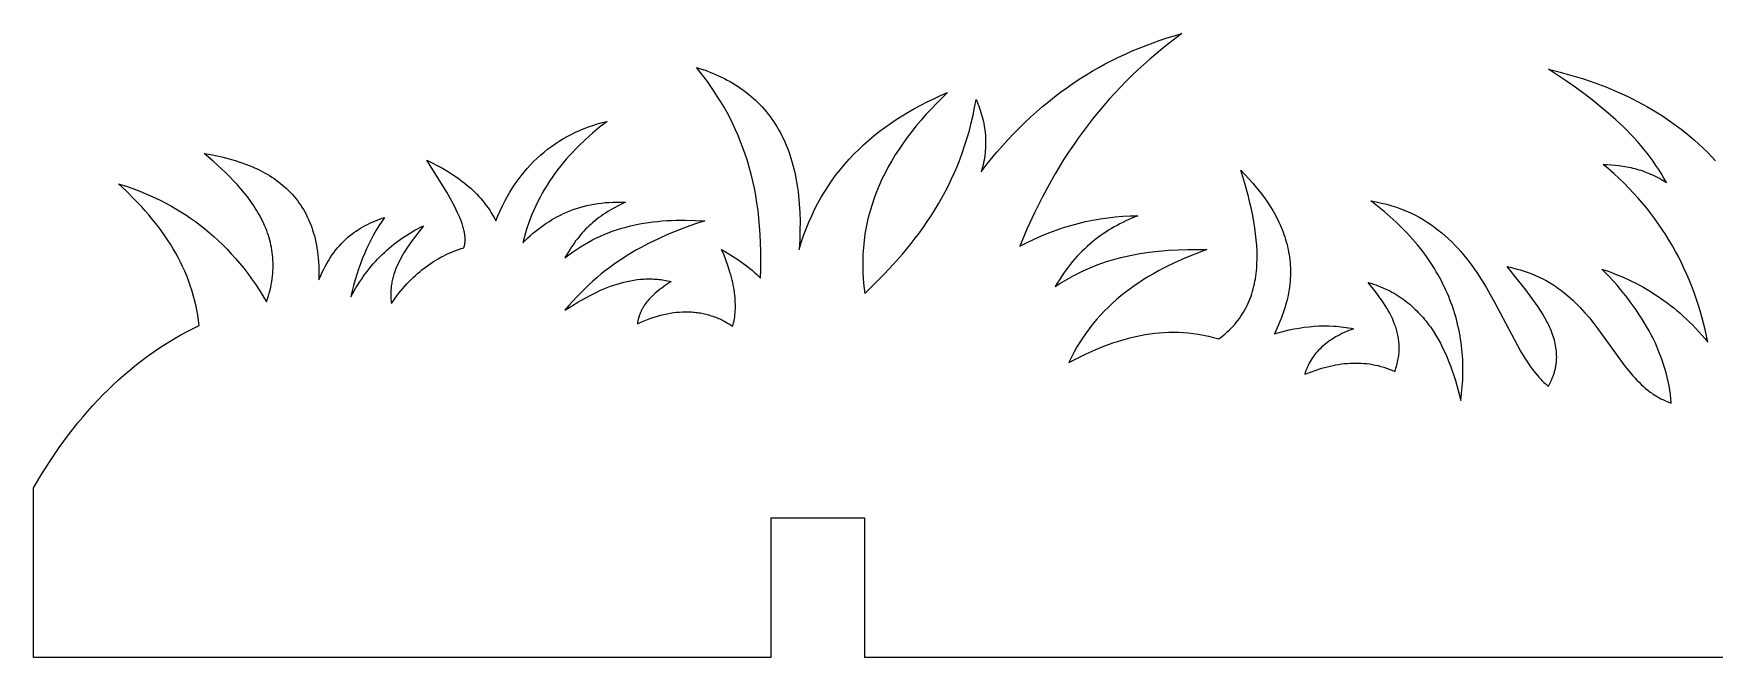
# Model space of a CAD drawing. Extents: x 7 to 176, y 5 to 122.
# Drawn here: x 6.75 to 56.7, y 4.63 to 23.15 of the extents above; entities that cross this region are included whole.
import ezdxf

# ---------------------------------------------------------------- set-up
doc = ezdxf.new("R2010")
doc.units = 0
doc.layers.get('0').update_dxf_attribs({"linetype": 'CONTINUOUS'})

msp = doc.modelspace()

# ---------------------------------------------------------------- linework, layer by layer
at = {"linetype": 'CONTINUOUS'}
for p, q in [((28.663, 8.776), (31.443, 8.776)), ((28.663, 8.776), (28.663, 4.632)), ((31.443, 8.776), (31.443, 4.632))]:
    msp.add_line(p, q, dxfattribs=at)
at = {"color": 7, "linetype": 'CONTINUOUS'}
for points in [[(28.663, 4.632), (28.125, 4.632), (27.857, 4.632), (27.789, 4.632), (27.772, 4.632), (27.768, 4.632), (27.767, 4.632), (27.766, 4.632), (27.766, 4.632), (27.766, 4.632), (25.99, 4.632), (6.751, 4.632), (6.75, 4.632), (6.75, 9.664), (6.75, 9.664), (6.996, 10.079), (7.251, 10.481), (7.514, 10.868), (7.787, 11.24), (7.926, 11.42), (8.068, 11.597), (8.212, 11.77), (8.357, 11.939), (8.505, 12.105), (8.655, 12.266), (8.807, 12.424), (8.961, 12.578), (9.117, 12.728), (9.274, 12.874), (9.434, 13.016), (9.595, 13.154), (9.759, 13.288), (9.924, 13.418), (10.091, 13.544), (10.26, 13.666), (10.43, 13.784), (10.603, 13.897), (10.777, 14.007), (10.953, 14.112), (11.13, 14.213), (11.309, 14.31), (11.49, 14.402), (11.672, 14.49), (11.653, 14.645), (11.63, 14.798), (11.602, 14.949), (11.571, 15.098), (11.535, 15.246), (11.496, 15.392), (11.452, 15.537), (11.405, 15.68), (11.354, 15.821), (11.3, 15.961), (11.241, 16.099), (11.179, 16.236), (11.113, 16.371), (11.044, 16.505), (10.972, 16.638), (10.896, 16.769), (10.816, 16.899), (10.734, 17.027), (10.648, 17.154), (10.559, 17.28), (10.467, 17.405), (10.372, 17.528), (10.274, 17.65), (10.173, 17.771), (10.07, 17.891), (9.963, 18.009), (9.742, 18.243), (9.51, 18.472), (9.268, 18.697), (9.431, 18.646), (9.592, 18.591), (9.752, 18.534), (9.911, 18.473), (10.068, 18.409), (10.224, 18.342), (10.378, 18.271), (10.531, 18.197), (10.682, 18.119), (10.832, 18.038), (10.98, 17.953), (11.127, 17.864), (11.272, 17.772), (11.415, 17.675), (11.557, 17.575), (11.697, 17.47), (11.835, 17.362), (11.972, 17.249), (12.106, 17.132), (12.239, 17.011), (12.37, 16.885), (12.499, 16.755), (12.626, 16.62), (12.751, 16.481), (12.873, 16.337), (12.994, 16.188), (13.113, 16.034), (13.23, 15.876), (13.345, 15.712), (13.457, 15.544), (13.567, 15.37), (13.675, 15.191), (13.705, 15.279), (13.731, 15.366), (13.755, 15.452), (13.777, 15.537), (13.796, 15.621), (13.813, 15.705), (13.828, 15.788), (13.84, 15.87), (13.85, 15.952), (13.858, 16.032), (13.863, 16.112), (13.867, 16.192), (13.868, 16.27), (13.867, 16.348), (13.864, 16.426), (13.859, 16.502), (13.853, 16.578), (13.844, 16.653), (13.833, 16.728), (13.82, 16.802), (13.805, 16.876), (13.788, 16.948), (13.77, 17.021), (13.75, 17.092), (13.728, 17.164), (13.704, 17.234), (13.679, 17.304), (13.651, 17.374), (13.623, 17.442), (13.592, 17.511), (13.56, 17.579), (13.527, 17.646), (13.492, 17.713), (13.455, 17.78), (13.417, 17.845), (13.378, 17.911), (13.337, 17.976), (13.295, 18.041), (13.207, 18.168), (13.113, 18.295), (13.015, 18.42), (12.912, 18.543), (12.805, 18.665), (12.694, 18.785), (12.579, 18.904), (12.46, 19.023), (12.339, 19.14), (12.086, 19.371), (11.822, 19.599), (12.014, 19.564), (12.202, 19.526), (12.386, 19.484), (12.566, 19.437), (12.741, 19.386), (12.911, 19.331), (13.077, 19.271), (13.158, 19.239), (13.237, 19.206), (13.316, 19.171), (13.393, 19.136), (13.469, 19.099), (13.543, 19.061), (13.616, 19.022), (13.688, 18.981), (13.758, 18.939), (13.827, 18.895), (13.895, 18.851), (13.961, 18.804), (14.026, 18.757), (14.089, 18.708), (14.151, 18.657), (14.211, 18.605), (14.269, 18.552), (14.327, 18.497), (14.382, 18.441), (14.436, 18.383), (14.489, 18.323), (14.539, 18.262), (14.588, 18.199), (14.636, 18.135), (14.682, 18.069), (14.726, 18.002), (14.768, 17.933), (14.809, 17.862), (14.848, 17.789), (14.885, 17.715), (14.92, 17.639), (14.954, 17.561), (14.985, 17.482), (15.015, 17.4), (15.043, 17.317), (15.069, 17.232), (15.094, 17.146), (15.116, 17.057), (15.136, 16.966), (15.155, 16.874), (15.171, 16.78), (15.186, 16.684), (15.198, 16.586), (15.209, 16.485), (15.217, 16.383), (15.224, 16.279), (15.228, 16.173), (15.23, 16.065), (15.23, 15.955), (15.228, 15.843), (15.272, 15.947), (15.317, 16.047), (15.364, 16.143), (15.412, 16.236), (15.461, 16.325), (15.512, 16.411), (15.563, 16.493), (15.616, 16.573), (15.67, 16.648), (15.725, 16.721), (15.782, 16.791), (15.839, 16.857), (15.897, 16.921), (15.957, 16.982), (16.017, 17.04), (16.079, 17.096), (16.142, 17.149), (16.205, 17.199), (16.269, 17.247), (16.335, 17.293), (16.401, 17.337), (16.468, 17.378), (16.536, 17.418), (16.605, 17.455), (16.674, 17.491), (16.744, 17.525), (16.816, 17.557), (16.887, 17.588), (16.96, 17.617), (17.033, 17.644), (17.107, 17.671), (17.181, 17.696), (17.095, 17.572), (17.012, 17.445), (16.932, 17.315), (16.856, 17.182), (16.782, 17.046), (16.712, 16.907), (16.644, 16.764), (16.58, 16.619), (16.519, 16.47), (16.461, 16.318), (16.407, 16.163), (16.355, 16.005), (16.306, 15.844), (16.261, 15.68), (16.219, 15.512), (16.18, 15.342), (16.229, 15.432), (16.279, 15.52), (16.33, 15.607), (16.383, 15.692), (16.437, 15.776), (16.492, 15.858), (16.548, 15.939), (16.605, 16.018), (16.664, 16.095), (16.723, 16.171), (16.784, 16.246), (16.846, 16.318), (16.91, 16.39), (16.974, 16.459), (17.039, 16.527), (17.106, 16.594), (17.174, 16.659), (17.243, 16.722), (17.313, 16.784), (17.385, 16.844), (17.457, 16.903), (17.531, 16.96), (17.606, 17.016), (17.682, 17.07), (17.759, 17.122), (17.838, 17.173), (17.917, 17.222), (17.998, 17.27), (18.08, 17.316), (18.163, 17.361), (18.248, 17.404), (18.333, 17.445), (18.031, 17.05), (17.935, 16.917), (17.844, 16.783), (17.758, 16.647), (17.717, 16.578), (17.678, 16.509), (17.64, 16.439), (17.604, 16.369), (17.571, 16.298), (17.539, 16.227), (17.51, 16.155), (17.483, 16.082), (17.458, 16.008), (17.447, 15.971), (17.436, 15.934), (17.426, 15.897), (17.417, 15.859), (17.408, 15.821), (17.4, 15.783), (17.393, 15.745), (17.387, 15.706), (17.381, 15.668), (17.376, 15.629), (17.372, 15.589), (17.368, 15.55), (17.366, 15.51), (17.364, 15.47), (17.363, 15.43), (17.363, 15.39), (17.364, 15.349), (17.366, 15.308), (17.368, 15.267), (17.372, 15.225), (17.376, 15.184), (17.382, 15.141), (17.493, 15.298), (17.549, 15.373), (17.607, 15.447), (17.665, 15.519), (17.724, 15.589), (17.784, 15.657), (17.845, 15.724), (17.906, 15.789), (17.968, 15.852), (18.031, 15.913), (18.095, 15.972), (18.16, 16.03), (18.225, 16.086), (18.291, 16.141), (18.358, 16.193), (18.426, 16.244), (18.494, 16.293), (18.564, 16.34), (18.634, 16.386), (18.704, 16.429), (18.776, 16.471), (18.848, 16.512), (18.922, 16.55), (18.996, 16.587), (19.07, 16.622), (19.146, 16.655), (19.222, 16.686), (19.299, 16.716), (19.377, 16.744), (19.456, 16.77), (19.535, 16.794), (19.54, 16.807), (19.544, 16.821), (19.548, 16.834), (19.552, 16.848), (19.556, 16.862), (19.559, 16.876), (19.562, 16.89), (19.564, 16.904), (19.567, 16.919), (19.569, 16.933), (19.57, 16.948), (19.572, 16.963), (19.573, 16.978), (19.574, 16.993), (19.575, 17.009), (19.575, 17.024), (19.575, 17.056), (19.574, 17.088), (19.571, 17.12), (19.568, 17.154), (19.564, 17.187), (19.558, 17.222), (19.552, 17.256), (19.545, 17.292), (19.537, 17.328), (19.527, 17.364), (19.517, 17.401), (19.506, 17.438), (19.482, 17.514), (19.454, 17.592), (19.423, 17.671), (19.389, 17.753), (19.352, 17.835), (19.313, 17.919), (19.226, 18.092), (19.131, 18.269), (19.027, 18.45), (18.917, 18.635), (18.433, 19.398), (18.591, 19.32), (18.747, 19.239), (18.899, 19.155), (19.049, 19.067), (19.195, 18.975), (19.338, 18.879), (19.408, 18.829), (19.476, 18.778), (19.544, 18.726), (19.61, 18.672), (19.676, 18.617), (19.74, 18.561), (19.803, 18.503), (19.864, 18.444), (19.925, 18.383), (19.983, 18.32), (20.041, 18.256), (20.097, 18.19), (20.151, 18.122), (20.204, 18.053), (20.255, 17.982), (20.305, 17.908), (20.353, 17.833), (20.399, 17.756), (20.444, 17.677), (20.487, 17.596), (20.549, 17.747), (20.615, 17.895), (20.683, 18.038), (20.754, 18.178), (20.828, 18.313), (20.904, 18.445), (20.983, 18.573), (21.065, 18.697), (21.15, 18.816), (21.237, 18.933), (21.326, 19.045), (21.419, 19.153), (21.514, 19.258), (21.611, 19.358), (21.711, 19.455), (21.814, 19.549), (21.919, 19.638), (22.027, 19.724), (22.137, 19.806), (22.25, 19.885), (22.365, 19.96), (22.483, 20.031), (22.603, 20.099), (22.726, 20.163), (22.851, 20.224), (22.978, 20.281), (23.108, 20.334), (23.24, 20.384), (23.375, 20.431), (23.511, 20.474), (23.651, 20.514), (23.792, 20.55), (23.573, 20.377), (23.36, 20.199), (23.154, 20.015), (22.955, 19.825), (22.858, 19.728), (22.763, 19.629), (22.671, 19.528), (22.58, 19.426), (22.492, 19.321), (22.405, 19.215), (22.321, 19.108), (22.24, 18.998), (22.16, 18.886), (22.083, 18.772), (22.009, 18.657), (21.937, 18.539), (21.867, 18.419), (21.8, 18.297), (21.736, 18.172), (21.675, 18.046), (21.616, 17.916), (21.56, 17.785), (21.507, 17.651), (21.457, 17.515), (21.41, 17.376), (21.366, 17.235), (21.326, 17.091), (21.288, 16.944), (21.359, 17.014), (21.432, 17.083), (21.505, 17.15), (21.58, 17.215), (21.657, 17.279), (21.734, 17.341), (21.813, 17.401), (21.894, 17.459), (21.976, 17.516), (22.059, 17.57), (22.144, 17.622), (22.231, 17.673), (22.319, 17.721), (22.409, 17.767), (22.5, 17.811), (22.593, 17.852), (22.688, 17.891), (22.785, 17.928), (22.883, 17.962), (22.984, 17.993), (23.086, 18.022), (23.19, 18.048), (23.296, 18.071), (23.404, 18.092), (23.514, 18.109), (23.626, 18.124), (23.74, 18.136), (23.856, 18.144), (23.975, 18.15), (24.095, 18.152), (24.218, 18.151), (24.343, 18.146), (24.262, 18.109), (24.182, 18.071), (24.105, 18.033), (24.029, 17.993), (23.956, 17.952), (23.884, 17.911), (23.815, 17.869), (23.747, 17.826), (23.681, 17.782), (23.616, 17.737), (23.553, 17.691), (23.492, 17.645), (23.433, 17.597), (23.375, 17.549), (23.318, 17.499), (23.263, 17.448), (23.209, 17.397), (23.157, 17.344), (23.106, 17.291), (23.056, 17.236), (23.008, 17.18), (22.96, 17.123), (22.914, 17.066), (22.869, 17.007), (22.825, 16.947), (22.781, 16.885), (22.739, 16.823), (22.698, 16.759), (22.617, 16.629), (22.54, 16.494), (22.653, 16.582), (22.767, 16.667), (22.883, 16.747), (23, 16.823), (23.118, 16.895), (23.237, 16.964), (23.358, 17.028), (23.48, 17.088), (23.602, 17.145), (23.726, 17.198), (23.852, 17.248), (23.978, 17.294), (24.105, 17.337), (24.234, 17.376), (24.363, 17.412), (24.493, 17.445), (24.625, 17.475), (24.757, 17.502), (24.89, 17.525), (25.024, 17.546), (25.16, 17.564), (25.295, 17.579), (25.432, 17.592), (25.57, 17.602), (25.708, 17.609), (25.847, 17.614), (26.128, 17.617), (26.411, 17.61), (26.697, 17.596), (26.418, 17.503), (26.14, 17.405), (25.864, 17.3), (25.59, 17.188), (25.318, 17.066), (25.049, 16.936), (24.915, 16.867), (24.782, 16.796), (24.65, 16.721), (24.518, 16.644), (24.388, 16.564), (24.258, 16.481), (24.129, 16.395), (24.001, 16.306), (23.873, 16.213), (23.747, 16.116), (23.622, 16.017), (23.497, 15.913), (23.374, 15.806), (23.251, 15.695), (23.13, 15.58), (23.01, 15.461), (22.891, 15.337), (22.773, 15.21), (22.656, 15.078), (22.54, 14.941), (22.732, 15.063), (22.925, 15.179), (23.118, 15.289), (23.312, 15.392), (23.409, 15.441), (23.506, 15.488), (23.603, 15.532), (23.701, 15.574), (23.799, 15.614), (23.896, 15.651), (23.994, 15.686), (24.093, 15.718), (24.191, 15.747), (24.29, 15.774), (24.389, 15.797), (24.488, 15.818), (24.587, 15.835), (24.686, 15.849), (24.786, 15.86), (24.886, 15.868), (24.936, 15.87), (24.986, 15.871), (25.036, 15.872), (25.087, 15.872), (25.137, 15.871), (25.187, 15.868), (25.238, 15.865), (25.289, 15.861), (25.339, 15.856), (25.39, 15.85), (25.441, 15.843), (25.491, 15.835), (25.542, 15.826), (25.593, 15.816), (25.644, 15.805), (25.695, 15.792), (25.517, 15.672), (25.43, 15.609), (25.346, 15.545), (25.265, 15.479), (25.226, 15.446), (25.187, 15.411), (25.15, 15.376), (25.113, 15.341), (25.078, 15.304), (25.044, 15.267), (25.011, 15.229), (24.979, 15.19), (24.948, 15.151), (24.919, 15.11), (24.891, 15.069), (24.878, 15.047), (24.865, 15.026), (24.852, 15.005), (24.84, 14.983), (24.828, 14.961), (24.817, 14.938), (24.806, 14.916), (24.795, 14.893), (24.785, 14.869), (24.775, 14.846), (24.766, 14.822), (24.757, 14.798), (24.749, 14.774), (24.741, 14.749), (24.733, 14.724), (24.726, 14.699), (24.719, 14.673), (24.713, 14.647), (24.708, 14.621), (24.702, 14.595), (24.698, 14.568), (24.694, 14.54), (24.795, 14.586), (24.896, 14.628), (24.995, 14.667), (25.094, 14.703), (25.193, 14.736), (25.29, 14.766), (25.386, 14.793), (25.482, 14.816), (25.577, 14.837), (25.671, 14.854), (25.764, 14.869), (25.857, 14.88), (25.948, 14.888), (26.039, 14.893), (26.129, 14.895), (26.218, 14.894), (26.262, 14.892), (26.306, 14.89), (26.35, 14.887), (26.394, 14.883), (26.437, 14.878), (26.48, 14.873), (26.523, 14.867), (26.566, 14.86), (26.608, 14.852), (26.65, 14.843), (26.692, 14.834), (26.734, 14.824), (26.776, 14.813), (26.817, 14.802), (26.858, 14.789), (26.899, 14.776), (26.94, 14.763), (26.981, 14.748), (27.021, 14.733), (27.061, 14.717), (27.101, 14.7), (27.14, 14.682), (27.18, 14.664), (27.219, 14.645), (27.258, 14.625), (27.296, 14.604), (27.373, 14.561), (27.449, 14.515), (27.523, 14.465), (27.532, 14.491), (27.539, 14.518), (27.553, 14.571), (27.566, 14.627), (27.577, 14.683), (27.586, 14.741), (27.594, 14.801), (27.6, 14.861), (27.604, 14.923), (27.607, 14.987), (27.608, 15.051), (27.608, 15.117), (27.605, 15.184), (27.602, 15.252), (27.596, 15.322), (27.589, 15.392), (27.58, 15.464), (27.569, 15.536), (27.557, 15.61), (27.543, 15.685), (27.527, 15.761), (27.509, 15.838), (27.49, 15.916), (27.469, 15.995), (27.446, 16.075), (27.395, 16.237), (27.337, 16.403), (27.271, 16.572), (27.198, 16.744), (27.361, 16.647), (27.52, 16.548), (27.675, 16.447), (27.824, 16.343), (27.896, 16.29), (27.967, 16.236), (28.036, 16.182), (28.103, 16.126), (28.168, 16.069), (28.231, 16.012), (28.292, 15.953), (28.35, 15.893), (28.36, 16.165), (28.364, 16.431), (28.363, 16.691), (28.357, 16.945), (28.345, 17.193), (28.328, 17.435), (28.306, 17.672), (28.279, 17.904), (28.247, 18.13), (28.211, 18.351), (28.17, 18.566), (28.124, 18.777), (28.074, 18.983), (28.02, 19.185), (27.962, 19.382), (27.899, 19.574), (27.833, 19.762), (27.763, 19.946), (27.689, 20.126), (27.612, 20.302), (27.531, 20.474), (27.447, 20.643), (27.359, 20.808), (27.269, 20.969), (27.175, 21.127), (27.079, 21.282), (26.98, 21.434), (26.878, 21.583), (26.774, 21.73), (26.667, 21.873), (26.558, 22.014), (26.447, 22.153), (26.545, 22.122), (26.642, 22.09), (26.738, 22.056), (26.832, 22.02), (26.924, 21.983), (27.016, 21.945), (27.106, 21.905), (27.194, 21.863), (27.281, 21.82), (27.366, 21.776), (27.45, 21.729), (27.533, 21.681), (27.614, 21.632), (27.693, 21.581), (27.771, 21.528), (27.847, 21.474), (27.922, 21.418), (27.995, 21.36), (28.067, 21.301), (28.137, 21.24), (28.205, 21.178), (28.272, 21.113), (28.337, 21.047), (28.401, 20.98), (28.463, 20.91), (28.523, 20.839), (28.582, 20.766), (28.639, 20.692), (28.695, 20.615), (28.748, 20.537), (28.8, 20.457), (28.851, 20.375), (28.899, 20.291), (28.946, 20.206), (28.991, 20.119), (29.035, 20.03), (29.076, 19.939), (29.116, 19.846), (29.154, 19.751), (29.191, 19.655), (29.225, 19.556), (29.258, 19.456), (29.289, 19.353), (29.318, 19.249), (29.345, 19.143), (29.371, 19.035), (29.394, 18.925), (29.416, 18.813), (29.436, 18.699), (29.454, 18.583), (29.47, 18.465), (29.484, 18.345), (29.506, 18.099), (29.521, 17.845), (29.528, 17.582), (29.527, 17.311), (29.519, 17.032), (29.502, 16.744), (29.566, 16.954), (29.635, 17.159), (29.709, 17.36), (29.789, 17.556), (29.874, 17.747), (29.963, 17.935), (30.058, 18.117), (30.158, 18.296), (30.263, 18.47), (30.372, 18.64), (30.487, 18.806), (30.606, 18.968), (30.73, 19.125), (30.859, 19.279), (30.992, 19.428), (31.129, 19.574), (31.272, 19.715), (31.418, 19.853), (31.569, 19.987), (31.725, 20.117), (31.884, 20.244), (32.048, 20.367), (32.217, 20.486), (32.389, 20.601), (32.565, 20.713), (32.745, 20.822), (32.93, 20.927), (33.118, 21.028), (33.31, 21.127), (33.506, 21.222), (33.706, 21.313), (33.909, 21.402), (33.742, 21.241), (33.58, 21.079), (33.423, 20.915), (33.271, 20.75), (33.125, 20.583), (32.984, 20.415), (32.848, 20.246), (32.717, 20.074), (32.592, 19.902), (32.473, 19.728), (32.359, 19.552), (32.252, 19.374), (32.15, 19.195), (32.054, 19.014), (31.964, 18.831), (31.881, 18.647), (31.803, 18.461), (31.732, 18.273), (31.668, 18.084), (31.61, 17.892), (31.558, 17.699), (31.535, 17.601), (31.514, 17.504), (31.494, 17.405), (31.476, 17.306), (31.459, 17.207), (31.445, 17.107), (31.432, 17.007), (31.421, 16.906), (31.411, 16.805), (31.404, 16.703), (31.398, 16.601), (31.394, 16.498), (31.392, 16.395), (31.391, 16.291), (31.393, 16.187), (31.396, 16.082), (31.408, 15.871), (31.428, 15.657), (31.455, 15.442), (31.745, 15.723), (32.028, 16.011), (32.304, 16.306), (32.571, 16.609), (32.828, 16.921), (32.953, 17.081), (33.075, 17.243), (33.195, 17.408), (33.311, 17.576), (33.424, 17.747), (33.534, 17.92), (33.64, 18.097), (33.744, 18.277), (33.843, 18.461), (33.939, 18.648), (34.031, 18.838), (34.12, 19.033), (34.204, 19.231), (34.284, 19.432), (34.359, 19.638), (34.431, 19.848), (34.498, 20.063), (34.56, 20.281), (34.618, 20.504), (34.67, 20.732), (34.718, 20.964), (34.761, 21.202), (34.788, 21.137), (34.814, 21.072), (34.839, 21.008), (34.863, 20.943), (34.885, 20.878), (34.906, 20.812), (34.925, 20.747), (34.944, 20.681), (34.96, 20.616), (34.976, 20.55), (34.989, 20.483), (35.002, 20.417), (35.013, 20.35), (35.022, 20.284), (35.03, 20.217), (35.036, 20.15), (35.041, 20.082), (35.044, 20.015), (35.045, 19.947), (35.045, 19.879), (35.043, 19.811), (35.04, 19.743), (35.035, 19.674), (35.028, 19.606), (35.02, 19.537), (35.009, 19.468), (34.997, 19.398), (34.984, 19.329), (34.968, 19.259), (34.951, 19.189), (34.932, 19.118), (34.911, 19.048), (35.065, 19.249), (35.222, 19.445), (35.381, 19.636), (35.542, 19.822), (35.706, 20.003), (35.871, 20.179), (36.039, 20.35), (36.209, 20.517), (36.38, 20.678), (36.554, 20.835), (36.73, 20.987), (36.908, 21.134), (37.088, 21.277), (37.27, 21.415), (37.454, 21.548), (37.64, 21.677), (37.828, 21.802), (38.018, 21.922), (38.21, 22.037), (38.404, 22.148), (38.599, 22.255), (38.797, 22.358), (38.996, 22.456), (39.197, 22.55), (39.4, 22.64), (39.605, 22.725), (39.812, 22.807), (40.02, 22.884), (40.23, 22.958), (40.442, 23.028), (40.655, 23.093), (40.871, 23.155), (40.485, 22.863), (40.296, 22.712), (40.109, 22.559), (39.926, 22.401), (39.745, 22.241), (39.567, 22.077), (39.391, 21.91), (39.219, 21.739), (39.049, 21.565), (38.882, 21.388), (38.718, 21.208), (38.557, 21.023), (38.399, 20.836), (38.243, 20.645), (38.091, 20.45), (37.942, 20.252), (37.795, 20.05), (37.651, 19.845), (37.511, 19.637), (37.373, 19.424), (37.239, 19.208), (37.107, 18.988), (36.979, 18.765), (36.731, 18.307), (36.495, 17.835), (36.273, 17.347), (36.063, 16.844), (36.276, 16.953), (36.49, 17.056), (36.705, 17.151), (36.92, 17.239), (37.137, 17.32), (37.354, 17.394), (37.572, 17.461), (37.791, 17.52), (38.01, 17.573), (38.23, 17.619), (38.451, 17.658), (38.673, 17.689), (38.896, 17.714), (39.119, 17.732), (39.344, 17.742), (39.569, 17.746), (39.389, 17.673), (39.3, 17.634), (39.211, 17.593), (39.124, 17.551), (39.037, 17.508), (38.951, 17.462), (38.866, 17.415), (38.782, 17.366), (38.698, 17.315), (38.616, 17.263), (38.534, 17.208), (38.453, 17.152), (38.373, 17.093), (38.294, 17.032), (38.216, 16.969), (38.139, 16.905), (38.063, 16.837), (37.988, 16.768), (37.914, 16.696), (37.841, 16.622), (37.769, 16.546), (37.698, 16.467), (37.629, 16.386), (37.56, 16.302), (37.493, 16.216), (37.427, 16.127), (37.362, 16.036), (37.298, 15.941), (37.236, 15.844), (37.174, 15.745), (37.114, 15.642), (37.252, 15.732), (37.389, 15.816), (37.527, 15.896), (37.665, 15.972), (37.803, 16.043), (37.942, 16.11), (38.081, 16.172), (38.22, 16.231), (38.36, 16.286), (38.5, 16.337), (38.64, 16.384), (38.78, 16.428), (38.92, 16.468), (39.061, 16.505), (39.202, 16.539), (39.343, 16.57), (39.484, 16.597), (39.626, 16.622), (39.767, 16.645), (39.909, 16.664), (40.193, 16.697), (40.478, 16.72), (40.764, 16.736), (41.049, 16.744), (41.335, 16.747), (41.622, 16.744), (41.287, 16.618), (40.96, 16.484), (40.641, 16.34), (40.485, 16.265), (40.331, 16.187), (40.18, 16.107), (40.031, 16.024), (39.884, 15.938), (39.741, 15.85), (39.599, 15.758), (39.461, 15.664), (39.326, 15.567), (39.193, 15.467), (39.063, 15.364), (38.936, 15.257), (38.812, 15.147), (38.692, 15.034), (38.575, 14.918), (38.46, 14.798), (38.35, 14.674), (38.242, 14.547), (38.139, 14.416), (38.038, 14.281), (37.942, 14.142), (37.849, 14), (37.759, 13.853), (37.674, 13.702), (37.593, 13.548), (37.515, 13.388), (37.774, 13.521), (38.035, 13.646), (38.297, 13.763), (38.561, 13.871), (38.694, 13.921), (38.828, 13.968), (38.962, 14.013), (39.097, 14.055), (39.232, 14.094), (39.369, 14.129), (39.506, 14.161), (39.643, 14.19), (39.782, 14.216), (39.921, 14.238), (40.061, 14.256), (40.203, 14.27), (40.344, 14.28), (40.487, 14.286), (40.631, 14.287), (40.776, 14.285), (40.922, 14.277), (41.068, 14.265), (41.216, 14.249), (41.365, 14.227), (41.515, 14.201), (41.667, 14.169), (41.819, 14.132), (41.973, 14.09), (42.04, 14.139), (42.104, 14.191), (42.167, 14.243), (42.227, 14.296), (42.285, 14.35), (42.341, 14.406), (42.394, 14.462), (42.446, 14.52), (42.495, 14.578), (42.542, 14.638), (42.588, 14.699), (42.631, 14.761), (42.672, 14.823), (42.711, 14.887), (42.748, 14.952), (42.784, 15.018), (42.817, 15.084), (42.848, 15.152), (42.878, 15.22), (42.905, 15.29), (42.931, 15.36), (42.955, 15.432), (42.977, 15.504), (42.998, 15.577), (43.016, 15.651), (43.033, 15.726), (43.048, 15.802), (43.062, 15.878), (43.074, 15.956), (43.084, 16.034), (43.093, 16.113), (43.1, 16.193), (43.105, 16.273), (43.109, 16.355), (43.112, 16.437), (43.113, 16.52), (43.11, 16.688), (43.102, 16.859), (43.088, 17.032), (43.069, 17.209), (43.044, 17.387), (43.015, 17.569), (42.981, 17.752), (42.942, 17.938), (42.899, 18.127), (42.852, 18.317), (42.745, 18.704), (42.624, 19.098), (42.749, 18.97), (42.869, 18.841), (42.985, 18.711), (43.096, 18.58), (43.203, 18.448), (43.304, 18.314), (43.4, 18.179), (43.49, 18.042), (43.575, 17.904), (43.616, 17.834), (43.655, 17.764), (43.692, 17.694), (43.728, 17.623), (43.762, 17.552), (43.795, 17.481), (43.827, 17.409), (43.856, 17.337), (43.885, 17.264), (43.911, 17.191), (43.936, 17.117), (43.959, 17.044), (43.981, 16.969), (44.001, 16.894), (44.019, 16.819), (44.036, 16.743), (44.05, 16.667), (44.063, 16.591), (44.075, 16.514), (44.084, 16.436), (44.092, 16.358), (44.097, 16.28), (44.101, 16.201), (44.103, 16.121), (44.103, 16.041), (44.101, 15.961), (44.097, 15.88), (44.091, 15.798), (44.083, 15.717), (44.073, 15.634), (44.062, 15.551), (44.048, 15.468), (44.032, 15.383), (44.013, 15.299), (43.993, 15.214), (43.971, 15.128), (43.946, 15.042), (43.92, 14.955), (43.891, 14.868), (43.86, 14.78), (43.826, 14.691), (43.791, 14.602), (43.753, 14.512), (43.713, 14.422), (43.67, 14.331), (43.625, 14.24), (43.772, 14.283), (43.92, 14.321), (44.067, 14.356), (44.214, 14.387), (44.361, 14.413), (44.508, 14.435), (44.655, 14.452), (44.802, 14.465), (44.949, 14.474), (45.096, 14.477), (45.244, 14.475), (45.391, 14.469), (45.464, 14.464), (45.538, 14.457), (45.611, 14.449), (45.685, 14.44), (45.758, 14.43), (45.832, 14.418), (45.906, 14.405), (45.979, 14.39), (45.906, 14.363), (45.836, 14.335), (45.766, 14.306), (45.699, 14.276), (45.633, 14.245), (45.57, 14.213), (45.507, 14.18), (45.447, 14.146), (45.388, 14.111), (45.332, 14.075), (45.277, 14.038), (45.223, 14), (45.172, 13.962), (45.122, 13.922), (45.074, 13.881), (45.028, 13.839), (44.983, 13.796), (44.94, 13.753), (44.899, 13.708), (44.86, 13.662), (44.823, 13.616), (44.787, 13.568), (44.753, 13.519), (44.721, 13.47), (44.69, 13.419), (44.662, 13.368), (44.635, 13.315), (44.61, 13.262), (44.586, 13.207), (44.565, 13.152), (44.545, 13.095), (44.527, 13.038), (44.696, 13.104), (44.865, 13.163), (44.949, 13.191), (45.034, 13.216), (45.118, 13.24), (45.202, 13.262), (45.287, 13.283), (45.371, 13.301), (45.455, 13.317), (45.54, 13.332), (45.624, 13.344), (45.708, 13.354), (45.792, 13.362), (45.876, 13.368), (45.959, 13.372), (46.043, 13.373), (46.127, 13.372), (46.21, 13.369), (46.294, 13.363), (46.377, 13.355), (46.46, 13.344), (46.543, 13.33), (46.626, 13.314), (46.709, 13.296), (46.792, 13.274), (46.875, 13.25), (46.957, 13.223), (47.039, 13.193), (47.121, 13.16), (47.204, 13.124), (47.221, 13.172), (47.237, 13.22), (47.252, 13.267), (47.265, 13.314), (47.277, 13.361), (47.288, 13.407), (47.298, 13.453), (47.307, 13.499), (47.314, 13.545), (47.321, 13.59), (47.326, 13.636), (47.33, 13.68), (47.332, 13.725), (47.334, 13.769), (47.335, 13.814), (47.334, 13.857), (47.333, 13.901), (47.331, 13.944), (47.327, 13.988), (47.323, 14.031), (47.317, 14.073), (47.311, 14.116), (47.304, 14.158), (47.295, 14.2), (47.286, 14.242), (47.276, 14.284), (47.265, 14.326), (47.254, 14.367), (47.241, 14.408), (47.228, 14.449), (47.214, 14.49), (47.199, 14.531), (47.167, 14.611), (47.132, 14.691), (47.094, 14.771), (47.053, 14.85), (47.011, 14.928), (46.965, 15.006), (46.918, 15.084), (46.868, 15.161), (46.817, 15.237), (46.764, 15.313), (46.653, 15.465), (46.537, 15.615), (46.416, 15.765), (46.492, 15.742), (46.567, 15.718), (46.64, 15.692), (46.712, 15.666), (46.783, 15.638), (46.852, 15.608), (46.921, 15.578), (46.988, 15.546), (47.054, 15.513), (47.118, 15.478), (47.182, 15.443), (47.244, 15.406), (47.305, 15.368), (47.365, 15.329), (47.424, 15.288), (47.481, 15.247), (47.538, 15.204), (47.593, 15.161), (47.648, 15.116), (47.701, 15.07), (47.753, 15.024), (47.805, 14.976), (47.855, 14.927), (47.904, 14.877), (47.952, 14.826), (47.999, 14.775), (48.045, 14.722), (48.09, 14.668), (48.134, 14.614), (48.177, 14.558), (48.22, 14.502), (48.261, 14.444), (48.341, 14.328), (48.417, 14.207), (48.49, 14.084), (48.559, 13.958), (48.625, 13.828), (48.688, 13.696), (48.748, 13.562), (48.805, 13.425), (48.859, 13.286), (48.91, 13.144), (48.959, 13), (49.005, 12.855), (49.048, 12.708), (49.09, 12.559), (49.165, 12.256), (49.191, 12.463), (49.21, 12.669), (49.223, 12.874), (49.229, 13.078), (49.229, 13.282), (49.222, 13.484), (49.208, 13.685), (49.187, 13.886), (49.174, 13.985), (49.159, 14.085), (49.143, 14.184), (49.124, 14.282), (49.104, 14.381), (49.083, 14.479), (49.059, 14.577), (49.034, 14.674), (49.007, 14.771), (48.978, 14.868), (48.947, 14.964), (48.915, 15.06), (48.881, 15.155), (48.845, 15.25), (48.807, 15.345), (48.767, 15.439), (48.726, 15.533), (48.682, 15.626), (48.637, 15.719), (48.59, 15.812), (48.541, 15.904), (48.49, 15.995), (48.437, 16.086), (48.383, 16.177), (48.326, 16.267), (48.268, 16.357), (48.145, 16.535), (48.015, 16.71), (47.877, 16.884), (47.732, 17.055), (47.578, 17.224), (47.417, 17.391), (47.247, 17.556), (47.07, 17.718), (46.884, 17.877), (46.69, 18.034), (46.488, 18.188), (46.651, 18.159), (46.81, 18.125), (46.964, 18.087), (47.113, 18.044), (47.259, 17.997), (47.4, 17.946), (47.537, 17.891), (47.67, 17.832), (47.799, 17.77), (47.924, 17.703), (48.046, 17.634), (48.163, 17.561), (48.278, 17.485), (48.389, 17.405), (48.497, 17.323), (48.601, 17.239), (48.702, 17.151), (48.801, 17.062), (48.896, 16.97), (48.989, 16.875), (49.079, 16.779), (49.166, 16.681), (49.251, 16.581), (49.333, 16.479), (49.413, 16.376), (49.491, 16.272), (49.566, 16.166), (49.64, 16.059), (49.781, 15.844), (49.916, 15.625), (50.044, 15.405), (50.167, 15.185), (50.837, 13.918), (50.945, 13.727), (51.053, 13.544), (51.108, 13.456), (51.164, 13.371), (51.22, 13.288), (51.277, 13.209), (51.334, 13.132), (51.393, 13.058), (51.452, 12.988), (51.483, 12.954), (51.513, 12.921), (51.544, 12.889), (51.575, 12.858), (51.607, 12.827), (51.638, 12.798), (51.671, 12.769), (51.703, 12.742), (51.736, 12.716), (51.769, 12.69), (51.802, 12.749), (51.832, 12.807), (51.86, 12.865), (51.885, 12.923), (51.908, 12.981), (51.929, 13.039), (51.938, 13.067), (51.947, 13.096), (51.955, 13.125), (51.963, 13.154), (51.97, 13.182), (51.977, 13.211), (51.983, 13.24), (51.989, 13.268), (51.994, 13.297), (51.998, 13.325), (52.002, 13.354), (52.006, 13.382), (52.008, 13.411), (52.011, 13.439), (52.014, 13.496), (52.016, 13.552), (52.015, 13.609), (52.013, 13.665), (52.009, 13.722), (52.003, 13.778), (51.995, 13.834), (51.985, 13.89), (51.974, 13.946), (51.961, 14.001), (51.947, 14.057), (51.931, 14.113), (51.914, 14.168), (51.895, 14.223), (51.875, 14.279), (51.853, 14.334), (51.83, 14.389), (51.806, 14.444), (51.78, 14.499), (51.753, 14.554), (51.725, 14.609), (51.666, 14.719), (51.602, 14.828), (51.534, 14.937), (51.463, 15.046), (51.389, 15.155), (51.232, 15.371), (51.066, 15.588), (50.893, 15.804), (50.54, 16.235), (50.672, 16.207), (50.801, 16.175), (50.926, 16.141), (51.047, 16.103), (51.165, 16.062), (51.279, 16.019), (51.39, 15.973), (51.497, 15.924), (51.602, 15.872), (51.703, 15.819), (51.801, 15.762), (51.897, 15.704), (51.99, 15.643), (52.08, 15.581), (52.167, 15.516), (52.252, 15.45), (52.335, 15.382), (52.415, 15.313), (52.494, 15.241), (52.57, 15.169), (52.644, 15.095), (52.717, 15.02), (52.787, 14.944), (52.856, 14.867), (52.99, 14.711), (53.118, 14.551), (53.241, 14.39), (54.045, 13.282), (54.161, 13.137), (54.28, 12.997), (54.34, 12.929), (54.402, 12.864), (54.464, 12.8), (54.528, 12.738), (54.593, 12.678), (54.66, 12.62), (54.728, 12.564), (54.797, 12.511), (54.833, 12.486), (54.868, 12.461), (54.905, 12.436), (54.942, 12.412), (54.979, 12.389), (55.016, 12.367), (55.055, 12.345), (55.093, 12.324), (55.132, 12.304), (55.172, 12.285), (55.213, 12.266), (55.253, 12.248), (55.295, 12.231), (55.337, 12.214), (55.38, 12.199), (55.423, 12.184), (55.411, 12.312), (55.396, 12.441), (55.377, 12.569), (55.355, 12.697), (55.33, 12.824), (55.301, 12.952), (55.268, 13.079), (55.233, 13.206), (55.194, 13.332), (55.151, 13.458), (55.106, 13.584), (55.056, 13.71), (55.004, 13.835), (54.948, 13.96), (54.889, 14.085), (54.826, 14.209), (54.76, 14.333), (54.69, 14.457), (54.617, 14.581), (54.541, 14.704), (54.461, 14.827), (54.378, 14.95), (54.292, 15.073), (54.202, 15.195), (54.109, 15.317), (54.012, 15.439), (53.912, 15.56), (53.809, 15.681), (53.592, 15.922), (53.361, 16.163), (53.573, 16.087), (53.783, 16.006), (53.992, 15.918), (54.199, 15.823), (54.404, 15.721), (54.607, 15.612), (54.708, 15.554), (54.808, 15.493), (54.908, 15.431), (55.007, 15.367), (55.105, 15.3), (55.203, 15.231), (55.301, 15.16), (55.398, 15.086), (55.494, 15.01), (55.59, 14.931), (55.684, 14.849), (55.779, 14.765), (55.872, 14.679), (55.965, 14.589), (56.058, 14.497), (56.149, 14.402), (56.24, 14.304), (56.33, 14.203), (56.419, 14.099), (56.508, 13.992), (56.468, 14.182), (56.426, 14.37), (56.38, 14.557), (56.33, 14.743), (56.277, 14.927), (56.221, 15.109), (56.161, 15.291), (56.098, 15.47), (56.031, 15.648), (55.961, 15.825), (55.887, 16), (55.809, 16.173), (55.727, 16.345), (55.642, 16.515), (55.552, 16.683), (55.459, 16.85), (55.362, 17.015), (55.26, 17.178), (55.155, 17.34), (55.046, 17.5), (54.932, 17.658), (54.815, 17.814), (54.693, 17.968), (54.567, 18.121), (54.436, 18.272), (54.301, 18.421), (54.162, 18.567), (54.018, 18.713), (53.87, 18.856), (53.717, 18.997), (53.559, 19.136), (53.397, 19.273), (53.515, 19.268), (53.632, 19.26), (53.75, 19.249), (53.867, 19.236), (53.985, 19.219), (54.103, 19.199), (54.22, 19.175), (54.279, 19.161), (54.338, 19.147), (54.396, 19.131), (54.455, 19.114), (54.514, 19.096), (54.573, 19.076), (54.632, 19.055), (54.69, 19.033), (54.749, 19.01), (54.808, 18.985), (54.867, 18.959), (54.925, 18.931), (54.984, 18.902), (55.043, 18.871), (55.102, 18.838), (55.161, 18.804), (55.219, 18.768), (55.278, 18.731), (55.204, 18.862), (55.128, 18.99), (55.048, 19.117), (54.966, 19.242), (54.881, 19.364), (54.793, 19.485), (54.702, 19.603), (54.609, 19.72), (54.513, 19.835), (54.415, 19.948), (54.314, 20.06), (54.211, 20.17), (54.106, 20.278), (53.999, 20.385), (53.777, 20.594), (53.548, 20.797), (53.312, 20.995), (53.068, 21.188), (52.819, 21.377), (52.564, 21.561), (52.303, 21.742), (51.769, 22.095), (52.123, 22.009), (52.47, 21.915), (52.811, 21.811), (53.146, 21.698), (53.474, 21.574), (53.795, 21.441), (53.954, 21.371), (54.11, 21.297), (54.265, 21.222), (54.418, 21.143), (54.57, 21.063), (54.719, 20.979), (54.867, 20.892), (55.013, 20.803), (55.157, 20.711), (55.299, 20.617), (55.44, 20.519), (55.578, 20.418), (55.715, 20.315), (55.85, 20.209), (55.982, 20.1), (56.113, 19.987), (56.242, 19.872), (56.369, 19.754), (56.494, 19.633), (56.616, 19.508), (56.737, 19.381)], [(114.289, 4.632), (31.443, 4.632)]]:
    msp.add_lwpolyline(points, dxfattribs=at)

doc.saveas('drawing.dxf')
